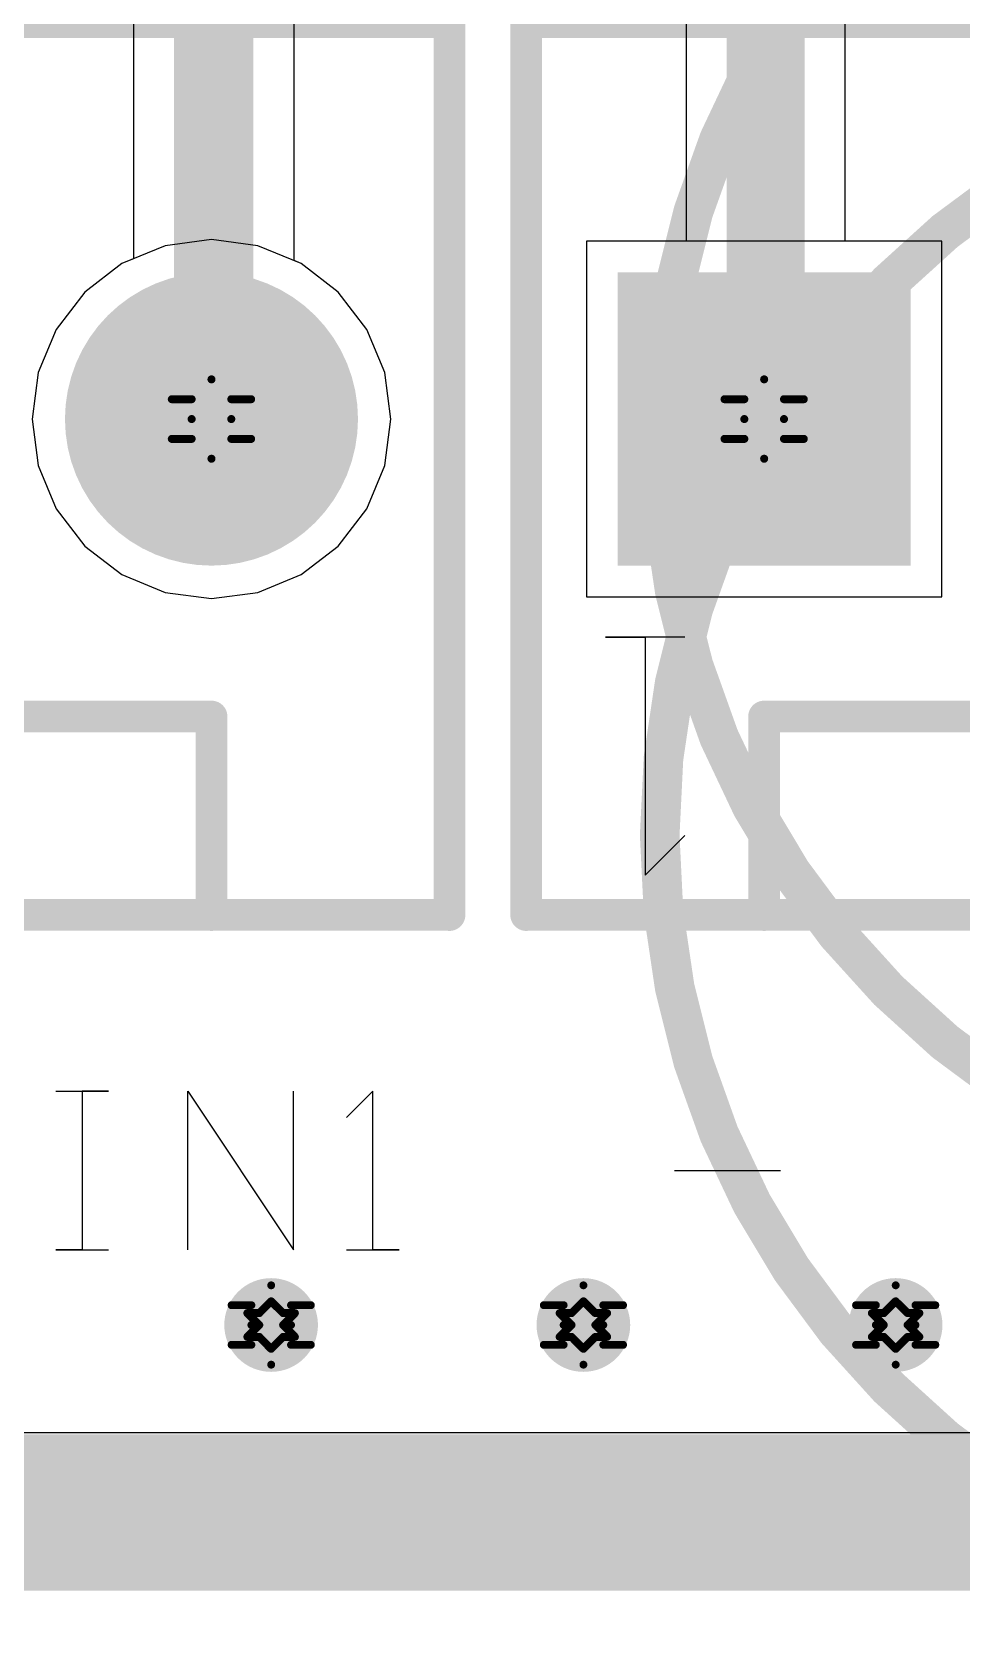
# Model space of a CAD drawing. Header units: millimetres. Extents: x 5 to 399, y 5 to 287.
# Drawn here: x 217.18 to 223.14, y 110.57 to 120.84 of the extents above; entities that cross this region are included whole.
import ezdxf

# ---------------------------------------------------------------- set-up
doc = ezdxf.new("R2010")
doc.units = ezdxf.units.MM
for name, color, linetype in [('BottomLayer', 5, 'Continuous'), ('BottomSolder', 6, 'Continuous'), ('DrillDrawing', 1, 'Continuous'), ('DrillGuide', 244, 'Continuous'), ('KeepOutLayer', 6, 'Continuous'), ('Mechanical2', 216, 'Continuous'), ('Mechanical7', 56, 'Continuous'), ('MidLayer1', 16, 'Continuous'), ('MidLayer2', 76, 'Continuous'), ('MultiLayer', 9, 'Continuous'), ('PadHoleLayer', 156, 'Continuous'), ('TopLayer', 1, 'Continuous'), ('TopOverlay', 2, 'Continuous'), ('TopSolder', 216, 'Continuous'), ('ViaHoleLayer', 16, 'Continuous')]:
    doc.layers.add(name, color=color, linetype=linetype)

# ---------------------------------------------------------------- blocks, each defined once
blk = doc.blocks.new('CON_THT_3P_MTA_100_170')
at = {"layer": 'BottomLayer', "const_width": 0.889}
for points in [[(-5.524, 0, 1), (-4.636, 0, 1)], [(-2.985, 0, 1), (-2.095, 0, 1)]]:
    blk.add_lwpolyline(points, format="xyb", close=True, dxfattribs=at)
at = {"layer": 'BottomLayer'}
blk.add_solid([(-0.889, -0.889), (0.889, -0.889), (-0.889, 0.889), (0.889, 0.889)], dxfattribs=at)
at = {"layer": 'BottomSolder', "const_width": 0.939}
for points in [[(-5.549, 0, 1), (-4.611, 0, 1)], [(-3.009, 0, 1), (-2.071, 0, 1)]]:
    blk.add_lwpolyline(points, format="xyb", close=True, dxfattribs=at)
at = {"layer": 'BottomSolder'}
blk.add_solid([(-0.939, -0.939), (0.939, -0.939), (-0.939, 0.939), (0.939, 0.939)], dxfattribs=at)
at = {"layer": 'MidLayer1', "const_width": 0.889}
for points in [[(-5.524, 0, 1), (-4.636, 0, 1)], [(-2.985, 0, 1), (-2.095, 0, 1)]]:
    blk.add_lwpolyline(points, format="xyb", close=True, dxfattribs=at)
at = {"layer": 'MidLayer1'}
blk.add_solid([(-0.889, -0.889), (0.889, -0.889), (-0.889, 0.889), (0.889, 0.889)], dxfattribs=at)
at = {"layer": 'MidLayer2', "const_width": 0.889}
for points in [[(-5.524, 0, 1), (-4.636, 0, 1)], [(-2.985, 0, 1), (-2.095, 0, 1)]]:
    blk.add_lwpolyline(points, format="xyb", close=True, dxfattribs=at)
at = {"layer": 'MidLayer2'}
blk.add_solid([(-0.889, -0.889), (0.889, -0.889), (-0.889, 0.889), (0.889, 0.889)], dxfattribs=at)
at = {"layer": 'MultiLayer', "const_width": 0.889}
for points in [[(-5.524, 0, 1), (-4.636, 0, 1)], [(-2.985, 0, 1), (-2.095, 0, 1)]]:
    blk.add_lwpolyline(points, format="xyb", close=True, dxfattribs=at)
at = {"layer": 'MultiLayer'}
blk.add_solid([(-0.889, -0.889), (0.889, -0.889), (-0.889, 0.889), (0.889, 0.889)], dxfattribs=at)
at = {"layer": 'PadHoleLayer', "const_width": 0.5}
for points in [[(-5.33, 0, 1), (-4.83, 0, 1)], [(-2.79, 0, 1), (-2.29, 0, 1)], [(-0.25, 0, 1), (0.25, 0, 1)]]:
    blk.add_lwpolyline(points, format="xyb", close=True, dxfattribs=at)
at = {"layer": 'TopLayer', "const_width": 0.889}
for points in [[(-5.524, 0, 1), (-4.636, 0, 1)], [(-2.985, 0, 1), (-2.095, 0, 1)]]:
    blk.add_lwpolyline(points, format="xyb", close=True, dxfattribs=at)
at = {"layer": 'TopLayer'}
blk.add_solid([(-0.889, -0.889), (0.889, -0.889), (-0.889, 0.889), (0.889, 0.889)], dxfattribs=at)
at = {"layer": 'TopOverlay'}
for p, q in [((0.762, 2.921), (0.508, 2.667)), ((0.762, 1.397), (0.762, 2.921)), ((0.508, 1.397), (1.016, 1.397)), ((1.016, 1.397), (0.762, 1.397))]:
    blk.add_line(p, q, dxfattribs=at)
at = {"layer": 'TopOverlay', "const_width": 0.203}
for points in [[(-6.604, 3.175), (-6.604, -2.54)], [(1.524, 3.175), (-6.604, 3.175)], [(-5.08, 3.175), (-5.08, 1.905)], [(0, 3.175), (0, 1.905)], [(1.524, 3.175), (1.524, -2.54)], [(0, 1.905), (-5.08, 1.905)], [(1.524, -2.54), (-6.604, -2.54)]]:
    blk.add_lwpolyline(points, dxfattribs=at)
at = {"layer": 'TopOverlay', "const_width": 0.102}
for points in [[(-6.655, 3.175, 1), (-6.553, 3.175, 1)], [(-6.655, 3.175, 1), (-6.553, 3.175, 1)], [(-5.131, 3.175, 1), (-5.029, 3.175, 1)], [(-0.051, 3.175, 1), (0.051, 3.175, 1)], [(1.473, 3.175, 1), (1.575, 3.175, 1)], [(1.473, 3.175, 1), (1.575, 3.175, 1)], [(-5.131, 1.905, 1), (-5.029, 1.905, 1)], [(-5.131, 1.905, 1), (-5.029, 1.905, 1)], [(-0.051, 1.905, 1), (0.051, 1.905, 1)], [(-0.051, 1.905, 1), (0.051, 1.905, 1)], [(-6.655, -2.54, 1), (-6.553, -2.54, 1)], [(-6.655, -2.54, 1), (-6.553, -2.54, 1)], [(1.473, -2.54, 1), (1.575, -2.54, 1)], [(1.473, -2.54, 1), (1.575, -2.54, 1)]]:
    blk.add_lwpolyline(points, format="xyb", close=True, dxfattribs=at)
at = {"layer": 'TopSolder', "const_width": 0.939}
for points in [[(-5.549, 0, 1), (-4.611, 0, 1)], [(-3.009, 0, 1), (-2.071, 0, 1)]]:
    blk.add_lwpolyline(points, format="xyb", close=True, dxfattribs=at)
at = {"layer": 'TopSolder'}
blk.add_solid([(-0.939, -0.939), (0.939, -0.939), (-0.939, 0.939), (0.939, 0.939)], dxfattribs=at)
blk = doc.blocks.new('CON_THT_3P_MTA_100_171')
at = {"layer": 'BottomLayer', "const_width": 0.889}
for points in [[(-5.524, 0, 1), (-4.636, 0, 1)], [(-2.985, 0, 1), (-2.095, 0, 1)]]:
    blk.add_lwpolyline(points, format="xyb", close=True, dxfattribs=at)
at = {"layer": 'BottomLayer'}
blk.add_solid([(-0.889, -0.889), (0.889, -0.889), (-0.889, 0.889), (0.889, 0.889)], dxfattribs=at)
at = {"layer": 'BottomSolder', "const_width": 0.939}
for points in [[(-5.549, 0, 1), (-4.611, 0, 1)], [(-3.009, 0, 1), (-2.071, 0, 1)]]:
    blk.add_lwpolyline(points, format="xyb", close=True, dxfattribs=at)
at = {"layer": 'BottomSolder'}
blk.add_solid([(-0.939, -0.939), (0.939, -0.939), (-0.939, 0.939), (0.939, 0.939)], dxfattribs=at)
at = {"layer": 'MidLayer1', "const_width": 0.889}
for points in [[(-5.524, 0, 1), (-4.636, 0, 1)], [(-2.985, 0, 1), (-2.095, 0, 1)]]:
    blk.add_lwpolyline(points, format="xyb", close=True, dxfattribs=at)
at = {"layer": 'MidLayer1'}
blk.add_solid([(-0.889, -0.889), (0.889, -0.889), (-0.889, 0.889), (0.889, 0.889)], dxfattribs=at)
at = {"layer": 'MidLayer2', "const_width": 0.889}
for points in [[(-5.524, 0, 1), (-4.636, 0, 1)], [(-2.985, 0, 1), (-2.095, 0, 1)]]:
    blk.add_lwpolyline(points, format="xyb", close=True, dxfattribs=at)
at = {"layer": 'MidLayer2'}
blk.add_solid([(-0.889, -0.889), (0.889, -0.889), (-0.889, 0.889), (0.889, 0.889)], dxfattribs=at)
at = {"layer": 'MultiLayer', "const_width": 0.889}
for points in [[(-5.524, 0, 1), (-4.636, 0, 1)], [(-2.985, 0, 1), (-2.095, 0, 1)]]:
    blk.add_lwpolyline(points, format="xyb", close=True, dxfattribs=at)
at = {"layer": 'MultiLayer'}
blk.add_solid([(-0.889, -0.889), (0.889, -0.889), (-0.889, 0.889), (0.889, 0.889)], dxfattribs=at)
at = {"layer": 'PadHoleLayer', "const_width": 0.5}
for points in [[(-5.33, 0, 1), (-4.83, 0, 1)], [(-2.79, 0, 1), (-2.29, 0, 1)], [(-0.25, 0, 1), (0.25, 0, 1)]]:
    blk.add_lwpolyline(points, format="xyb", close=True, dxfattribs=at)
at = {"layer": 'TopLayer', "const_width": 0.889}
for points in [[(-5.524, 0, 1), (-4.636, 0, 1)], [(-2.985, 0, 1), (-2.095, 0, 1)]]:
    blk.add_lwpolyline(points, format="xyb", close=True, dxfattribs=at)
at = {"layer": 'TopLayer'}
blk.add_solid([(-0.889, -0.889), (0.889, -0.889), (-0.889, 0.889), (0.889, 0.889)], dxfattribs=at)
at = {"layer": 'TopOverlay'}
for p, q in [((0.762, 2.921), (0.508, 2.667)), ((0.762, 1.397), (0.762, 2.921)), ((0.508, 1.397), (1.016, 1.397)), ((1.016, 1.397), (0.762, 1.397))]:
    blk.add_line(p, q, dxfattribs=at)
at = {"layer": 'TopOverlay', "const_width": 0.203}
for points in [[(-6.604, 3.175), (-6.604, -2.54)], [(1.524, 3.175), (-6.604, 3.175)], [(-5.08, 3.175), (-5.08, 1.905)], [(0, 3.175), (0, 1.905)], [(1.524, 3.175), (1.524, -2.54)], [(0, 1.905), (-5.08, 1.905)], [(1.524, -2.54), (-6.604, -2.54)]]:
    blk.add_lwpolyline(points, dxfattribs=at)
at = {"layer": 'TopOverlay', "const_width": 0.102}
for points in [[(-6.655, 3.175, 1), (-6.553, 3.175, 1)], [(-6.655, 3.175, 1), (-6.553, 3.175, 1)], [(-5.131, 3.175, 1), (-5.029, 3.175, 1)], [(-0.051, 3.175, 1), (0.051, 3.175, 1)], [(1.473, 3.175, 1), (1.575, 3.175, 1)], [(1.473, 3.175, 1), (1.575, 3.175, 1)], [(-5.131, 1.905, 1), (-5.029, 1.905, 1)], [(-5.131, 1.905, 1), (-5.029, 1.905, 1)], [(-0.051, 1.905, 1), (0.051, 1.905, 1)], [(-0.051, 1.905, 1), (0.051, 1.905, 1)], [(-6.655, -2.54, 1), (-6.553, -2.54, 1)], [(-6.655, -2.54, 1), (-6.553, -2.54, 1)], [(1.473, -2.54, 1), (1.575, -2.54, 1)], [(1.473, -2.54, 1), (1.575, -2.54, 1)]]:
    blk.add_lwpolyline(points, format="xyb", close=True, dxfattribs=at)
at = {"layer": 'TopSolder', "const_width": 0.939}
for points in [[(-5.549, 0, 1), (-4.611, 0, 1)], [(-3.009, 0, 1), (-2.071, 0, 1)]]:
    blk.add_lwpolyline(points, format="xyb", close=True, dxfattribs=at)
at = {"layer": 'TopSolder'}
blk.add_solid([(-0.939, -0.939), (0.939, -0.939), (-0.939, 0.939), (0.939, 0.939)], dxfattribs=at)

msp = doc.modelspace()

# ---------------------------------------------------------------- linework, layer by layer
at = {"layer": 'BottomLayer'}
for p, q in [((218.033, 119.471), (217.756, 119.357)), ((218.33, 119.511), (218.033, 119.471)), ((218.627, 119.471), (218.33, 119.511)), ((218.904, 119.357), (218.627, 119.471)), ((223.009, 119.501), (220.731, 119.501)), ((220.731, 119.501), (220.731, 117.223)), ((223.009, 117.223), (223.009, 119.501)), ((217.756, 119.357), (217.518, 119.174)), ((219.142, 119.174), (218.904, 119.357)), ((217.518, 119.174), (217.335, 118.936)), ((219.325, 118.936), (219.142, 119.174)), ((217.335, 118.936), (217.22, 118.659)), ((219.44, 118.659), (219.325, 118.936)), ((217.22, 118.659), (217.181, 118.362)), ((219.479, 118.362), (219.44, 118.659)), ((217.181, 118.362), (217.22, 118.064)), ((219.44, 118.064), (219.479, 118.362)), ((217.22, 118.064), (217.335, 117.787)), ((219.325, 117.787), (219.44, 118.064)), ((217.335, 117.787), (217.518, 117.549)), ((219.142, 117.549), (219.325, 117.787)), ((217.518, 117.549), (217.756, 117.367)), ((218.904, 117.367), (219.142, 117.549)), ((217.756, 117.367), (218.033, 117.252)), ((218.627, 117.252), (218.904, 117.367)), ((218.033, 117.252), (218.33, 117.213)), ((218.33, 117.213), (218.627, 117.252)), ((220.731, 117.223), (223.009, 117.223)), ((247.189, 111.872), (198.029, 111.872))]:
    msp.add_line(p, q, dxfattribs=at)
at = {"layer": 'BottomLayer', "const_width": 0.3}
for points in [[(218.562, 112.562, 1), (218.862, 112.562, 1)], [(220.562, 112.562, 1), (220.862, 112.562, 1)], [(222.562, 112.562, 1), (222.862, 112.562, 1)]]:
    msp.add_lwpolyline(points, format="xyb", close=True, dxfattribs=at)
at = {"layer": 'DrillDrawing', "const_width": 0.0508}
for points in [[(218.203, 118.489), (218.33, 118.616)], [(218.33, 118.616), (218.457, 118.489)], [(221.743, 118.489), (221.87, 118.616)], [(221.87, 118.616), (221.997, 118.489)], [(218.076, 118.489), (218.203, 118.362)], [(218.076, 118.489), (218.203, 118.489)], [(218.457, 118.489), (218.584, 118.489)], [(218.457, 118.362), (218.584, 118.489)], [(221.616, 118.489), (221.743, 118.362)], [(221.616, 118.489), (221.743, 118.489)], [(221.997, 118.489), (222.124, 118.489)], [(221.997, 118.362), (222.124, 118.489)], [(218.076, 118.235), (218.203, 118.362)], [(218.457, 118.362), (218.584, 118.235)], [(221.616, 118.235), (221.743, 118.362)], [(221.997, 118.362), (222.124, 118.235)], [(218.076, 118.235), (218.203, 118.235)], [(218.203, 118.235), (218.33, 118.108)], [(218.33, 118.108), (218.457, 118.235)], [(218.457, 118.235), (218.584, 118.235)], [(221.616, 118.235), (221.743, 118.235)], [(221.743, 118.235), (221.87, 118.108)], [(221.87, 118.108), (221.997, 118.235)], [(221.997, 118.235), (222.124, 118.235)], [(218.585, 112.689), (218.712, 112.816)], [(218.712, 112.816), (218.839, 112.689)], [(220.585, 112.689), (220.712, 112.816)], [(220.712, 112.816), (220.839, 112.689)], [(222.585, 112.689), (222.712, 112.816)], [(222.712, 112.816), (222.839, 112.689)], [(218.458, 112.689), (218.585, 112.562)], [(218.458, 112.689), (218.585, 112.689)], [(218.56, 112.638), (218.636, 112.562)], [(218.56, 112.638), (218.636, 112.638)], [(218.636, 112.638), (218.712, 112.714)], [(218.712, 112.714), (218.789, 112.638)], [(218.789, 112.638), (218.865, 112.638)], [(218.789, 112.562), (218.865, 112.638)], [(218.839, 112.689), (218.966, 112.689)], [(218.839, 112.562), (218.966, 112.689)], [(220.458, 112.689), (220.585, 112.562)], [(220.458, 112.689), (220.585, 112.689)], [(220.56, 112.638), (220.636, 112.562)], [(220.56, 112.638), (220.636, 112.638)], [(220.636, 112.638), (220.712, 112.714)], [(220.712, 112.714), (220.789, 112.638)], [(220.789, 112.638), (220.865, 112.638)], [(220.789, 112.562), (220.865, 112.638)], [(220.839, 112.689), (220.966, 112.689)], [(220.839, 112.562), (220.966, 112.689)], [(222.458, 112.689), (222.585, 112.562)], [(222.458, 112.689), (222.585, 112.689)], [(222.56, 112.638), (222.636, 112.562)], [(222.56, 112.638), (222.636, 112.638)], [(222.636, 112.638), (222.712, 112.714)], [(222.712, 112.714), (222.789, 112.638)], [(222.789, 112.638), (222.865, 112.638)], [(222.789, 112.562), (222.865, 112.638)], [(222.839, 112.689), (222.966, 112.689)], [(222.839, 112.562), (222.966, 112.689)], [(218.458, 112.435), (218.585, 112.562)], [(218.56, 112.486), (218.636, 112.562)], [(218.789, 112.562), (218.865, 112.486)], [(218.839, 112.562), (218.966, 112.435)], [(220.458, 112.435), (220.585, 112.562)], [(220.56, 112.486), (220.636, 112.562)], [(220.789, 112.562), (220.865, 112.486)], [(220.839, 112.562), (220.966, 112.435)], [(222.458, 112.435), (222.585, 112.562)], [(222.56, 112.486), (222.636, 112.562)], [(222.789, 112.562), (222.865, 112.486)], [(222.839, 112.562), (222.966, 112.435)], [(218.458, 112.435), (218.585, 112.435)], [(218.56, 112.486), (218.636, 112.486)], [(218.585, 112.435), (218.712, 112.308)], [(218.636, 112.486), (218.712, 112.409)], [(218.712, 112.409), (218.789, 112.486)], [(218.712, 112.308), (218.839, 112.435)], [(218.789, 112.486), (218.865, 112.486)], [(218.839, 112.435), (218.966, 112.435)], [(220.458, 112.435), (220.585, 112.435)], [(220.56, 112.486), (220.636, 112.486)], [(220.585, 112.435), (220.712, 112.308)], [(220.636, 112.486), (220.712, 112.409)], [(220.712, 112.409), (220.789, 112.486)], [(220.712, 112.308), (220.839, 112.435)], [(220.789, 112.486), (220.865, 112.486)], [(220.839, 112.435), (220.966, 112.435)], [(222.458, 112.435), (222.585, 112.435)], [(222.56, 112.486), (222.636, 112.486)], [(222.585, 112.435), (222.712, 112.308)], [(222.636, 112.486), (222.712, 112.409)], [(222.712, 112.409), (222.789, 112.486)], [(222.712, 112.308), (222.839, 112.435)], [(222.789, 112.486), (222.865, 112.486)], [(222.839, 112.435), (222.966, 112.435)]]:
    msp.add_lwpolyline(points, dxfattribs=at)
at = {"layer": 'DrillDrawing', "const_width": 0.0254}
for points in [[(218.317, 118.616, 1), (218.343, 118.616, 1)], [(218.317, 118.616, 1), (218.343, 118.616, 1)], [(221.857, 118.616, 1), (221.883, 118.616, 1)], [(221.857, 118.616, 1), (221.883, 118.616, 1)], [(218.063, 118.489, 1), (218.089, 118.489, 1)], [(218.063, 118.489, 1), (218.089, 118.489, 1)], [(218.19, 118.489, 1), (218.216, 118.489, 1)], [(218.19, 118.489, 1), (218.216, 118.489, 1)], [(218.444, 118.489, 1), (218.47, 118.489, 1)], [(218.444, 118.489, 1), (218.47, 118.489, 1)], [(218.571, 118.489, 1), (218.597, 118.489, 1)], [(218.571, 118.489, 1), (218.597, 118.489, 1)], [(221.603, 118.489, 1), (221.629, 118.489, 1)], [(221.603, 118.489, 1), (221.629, 118.489, 1)], [(221.73, 118.489, 1), (221.756, 118.489, 1)], [(221.73, 118.489, 1), (221.756, 118.489, 1)], [(221.984, 118.489, 1), (222.01, 118.489, 1)], [(221.984, 118.489, 1), (222.01, 118.489, 1)], [(222.111, 118.489, 1), (222.137, 118.489, 1)], [(222.111, 118.489, 1), (222.137, 118.489, 1)], [(218.19, 118.362, 1), (218.216, 118.362, 1)], [(218.19, 118.362, 1), (218.216, 118.362, 1)], [(218.444, 118.362, 1), (218.47, 118.362, 1)], [(218.444, 118.362, 1), (218.47, 118.362, 1)], [(221.73, 118.362, 1), (221.756, 118.362, 1)], [(221.73, 118.362, 1), (221.756, 118.362, 1)], [(221.984, 118.362, 1), (222.01, 118.362, 1)], [(221.984, 118.362, 1), (222.01, 118.362, 1)], [(218.063, 118.235, 1), (218.089, 118.235, 1)], [(218.063, 118.235, 1), (218.089, 118.235, 1)], [(218.19, 118.235, 1), (218.216, 118.235, 1)], [(218.19, 118.235, 1), (218.216, 118.235, 1)], [(218.444, 118.235, 1), (218.47, 118.235, 1)], [(218.444, 118.235, 1), (218.47, 118.235, 1)], [(218.571, 118.235, 1), (218.597, 118.235, 1)], [(218.571, 118.235, 1), (218.597, 118.235, 1)], [(221.603, 118.235, 1), (221.629, 118.235, 1)], [(221.603, 118.235, 1), (221.629, 118.235, 1)], [(221.73, 118.235, 1), (221.756, 118.235, 1)], [(221.73, 118.235, 1), (221.756, 118.235, 1)], [(221.984, 118.235, 1), (222.01, 118.235, 1)], [(221.984, 118.235, 1), (222.01, 118.235, 1)], [(222.111, 118.235, 1), (222.137, 118.235, 1)], [(222.111, 118.235, 1), (222.137, 118.235, 1)], [(218.317, 118.108, 1), (218.343, 118.108, 1)], [(218.317, 118.108, 1), (218.343, 118.108, 1)], [(221.857, 118.108, 1), (221.883, 118.108, 1)], [(221.857, 118.108, 1), (221.883, 118.108, 1)], [(218.7, 112.816, 1), (218.725, 112.816, 1)], [(218.7, 112.816, 1), (218.725, 112.816, 1)], [(220.7, 112.816, 1), (220.725, 112.816, 1)], [(220.7, 112.816, 1), (220.725, 112.816, 1)], [(222.7, 112.816, 1), (222.725, 112.816, 1)], [(222.7, 112.816, 1), (222.725, 112.816, 1)], [(218.446, 112.689, 1), (218.471, 112.689, 1)], [(218.446, 112.689, 1), (218.471, 112.689, 1)], [(218.547, 112.638, 1), (218.573, 112.638, 1)], [(218.547, 112.638, 1), (218.573, 112.638, 1)], [(218.573, 112.689, 1), (218.598, 112.689, 1)], [(218.573, 112.689, 1), (218.598, 112.689, 1)], [(218.623, 112.638, 1), (218.649, 112.638, 1)], [(218.623, 112.638, 1), (218.649, 112.638, 1)], [(218.7, 112.714, 1), (218.725, 112.714, 1)], [(218.7, 112.714, 1), (218.725, 112.714, 1)], [(218.776, 112.638, 1), (218.801, 112.638, 1)], [(218.776, 112.638, 1), (218.801, 112.638, 1)], [(218.827, 112.689, 1), (218.852, 112.689, 1)], [(218.827, 112.689, 1), (218.852, 112.689, 1)], [(218.852, 112.638, 1), (218.877, 112.638, 1)], [(218.852, 112.638, 1), (218.877, 112.638, 1)], [(218.954, 112.689, 1), (218.979, 112.689, 1)], [(218.954, 112.689, 1), (218.979, 112.689, 1)], [(220.446, 112.689, 1), (220.471, 112.689, 1)], [(220.446, 112.689, 1), (220.471, 112.689, 1)], [(220.547, 112.638, 1), (220.573, 112.638, 1)], [(220.547, 112.638, 1), (220.573, 112.638, 1)], [(220.573, 112.689, 1), (220.598, 112.689, 1)], [(220.573, 112.689, 1), (220.598, 112.689, 1)], [(220.623, 112.638, 1), (220.649, 112.638, 1)], [(220.623, 112.638, 1), (220.649, 112.638, 1)], [(220.7, 112.714, 1), (220.725, 112.714, 1)], [(220.7, 112.714, 1), (220.725, 112.714, 1)], [(220.776, 112.638, 1), (220.801, 112.638, 1)], [(220.776, 112.638, 1), (220.801, 112.638, 1)], [(220.827, 112.689, 1), (220.852, 112.689, 1)], [(220.827, 112.689, 1), (220.852, 112.689, 1)], [(220.852, 112.638, 1), (220.877, 112.638, 1)], [(220.852, 112.638, 1), (220.877, 112.638, 1)], [(220.954, 112.689, 1), (220.979, 112.689, 1)], [(220.954, 112.689, 1), (220.979, 112.689, 1)], [(222.446, 112.689, 1), (222.471, 112.689, 1)], [(222.446, 112.689, 1), (222.471, 112.689, 1)], [(222.547, 112.638, 1), (222.573, 112.638, 1)], [(222.547, 112.638, 1), (222.573, 112.638, 1)], [(222.573, 112.689, 1), (222.598, 112.689, 1)], [(222.573, 112.689, 1), (222.598, 112.689, 1)], [(222.623, 112.638, 1), (222.649, 112.638, 1)], [(222.623, 112.638, 1), (222.649, 112.638, 1)], [(222.7, 112.714, 1), (222.725, 112.714, 1)], [(222.7, 112.714, 1), (222.725, 112.714, 1)], [(222.776, 112.638, 1), (222.801, 112.638, 1)], [(222.776, 112.638, 1), (222.801, 112.638, 1)], [(222.827, 112.689, 1), (222.852, 112.689, 1)], [(222.827, 112.689, 1), (222.852, 112.689, 1)], [(222.852, 112.638, 1), (222.877, 112.638, 1)], [(222.852, 112.638, 1), (222.877, 112.638, 1)], [(222.954, 112.689, 1), (222.979, 112.689, 1)], [(222.954, 112.689, 1), (222.979, 112.689, 1)], [(218.573, 112.562, 1), (218.598, 112.562, 1)], [(218.573, 112.562, 1), (218.598, 112.562, 1)], [(218.623, 112.562, 1), (218.649, 112.562, 1)], [(218.623, 112.562, 1), (218.649, 112.562, 1)], [(218.776, 112.562, 1), (218.801, 112.562, 1)], [(218.776, 112.562, 1), (218.801, 112.562, 1)], [(218.827, 112.562, 1), (218.852, 112.562, 1)], [(218.827, 112.562, 1), (218.852, 112.562, 1)], [(220.573, 112.562, 1), (220.598, 112.562, 1)], [(220.573, 112.562, 1), (220.598, 112.562, 1)], [(220.623, 112.562, 1), (220.649, 112.562, 1)], [(220.623, 112.562, 1), (220.649, 112.562, 1)], [(220.776, 112.562, 1), (220.801, 112.562, 1)], [(220.776, 112.562, 1), (220.801, 112.562, 1)], [(220.827, 112.562, 1), (220.852, 112.562, 1)], [(220.827, 112.562, 1), (220.852, 112.562, 1)], [(222.573, 112.562, 1), (222.598, 112.562, 1)], [(222.573, 112.562, 1), (222.598, 112.562, 1)], [(222.623, 112.562, 1), (222.649, 112.562, 1)], [(222.623, 112.562, 1), (222.649, 112.562, 1)], [(222.776, 112.562, 1), (222.801, 112.562, 1)], [(222.776, 112.562, 1), (222.801, 112.562, 1)], [(222.827, 112.562, 1), (222.852, 112.562, 1)], [(222.827, 112.562, 1), (222.852, 112.562, 1)], [(218.446, 112.435, 1), (218.471, 112.435, 1)], [(218.446, 112.435, 1), (218.471, 112.435, 1)], [(218.547, 112.486, 1), (218.573, 112.486, 1)], [(218.547, 112.486, 1), (218.573, 112.486, 1)], [(218.573, 112.435, 1), (218.598, 112.435, 1)], [(218.573, 112.435, 1), (218.598, 112.435, 1)], [(218.623, 112.486, 1), (218.649, 112.486, 1)], [(218.623, 112.486, 1), (218.649, 112.486, 1)], [(218.776, 112.486, 1), (218.801, 112.486, 1)], [(218.776, 112.486, 1), (218.801, 112.486, 1)], [(218.827, 112.435, 1), (218.852, 112.435, 1)], [(218.827, 112.435, 1), (218.852, 112.435, 1)], [(218.852, 112.486, 1), (218.877, 112.486, 1)], [(218.852, 112.486, 1), (218.877, 112.486, 1)], [(218.954, 112.435, 1), (218.979, 112.435, 1)], [(218.954, 112.435, 1), (218.979, 112.435, 1)], [(220.446, 112.435, 1), (220.471, 112.435, 1)], [(220.446, 112.435, 1), (220.471, 112.435, 1)], [(220.547, 112.486, 1), (220.573, 112.486, 1)], [(220.547, 112.486, 1), (220.573, 112.486, 1)], [(220.573, 112.435, 1), (220.598, 112.435, 1)], [(220.573, 112.435, 1), (220.598, 112.435, 1)], [(220.623, 112.486, 1), (220.649, 112.486, 1)], [(220.623, 112.486, 1), (220.649, 112.486, 1)], [(220.776, 112.486, 1), (220.801, 112.486, 1)], [(220.776, 112.486, 1), (220.801, 112.486, 1)], [(220.827, 112.435, 1), (220.852, 112.435, 1)], [(220.827, 112.435, 1), (220.852, 112.435, 1)], [(220.852, 112.486, 1), (220.877, 112.486, 1)], [(220.852, 112.486, 1), (220.877, 112.486, 1)], [(220.954, 112.435, 1), (220.979, 112.435, 1)], [(220.954, 112.435, 1), (220.979, 112.435, 1)], [(222.446, 112.435, 1), (222.471, 112.435, 1)], [(222.446, 112.435, 1), (222.471, 112.435, 1)], [(222.547, 112.486, 1), (222.573, 112.486, 1)], [(222.547, 112.486, 1), (222.573, 112.486, 1)], [(222.573, 112.435, 1), (222.598, 112.435, 1)], [(222.573, 112.435, 1), (222.598, 112.435, 1)], [(222.623, 112.486, 1), (222.649, 112.486, 1)], [(222.623, 112.486, 1), (222.649, 112.486, 1)], [(222.776, 112.486, 1), (222.801, 112.486, 1)], [(222.776, 112.486, 1), (222.801, 112.486, 1)], [(222.827, 112.435, 1), (222.852, 112.435, 1)], [(222.827, 112.435, 1), (222.852, 112.435, 1)], [(222.852, 112.486, 1), (222.877, 112.486, 1)], [(222.852, 112.486, 1), (222.877, 112.486, 1)], [(222.954, 112.435, 1), (222.979, 112.435, 1)], [(222.954, 112.435, 1), (222.979, 112.435, 1)], [(218.7, 112.409, 1), (218.725, 112.409, 1)], [(218.7, 112.409, 1), (218.725, 112.409, 1)], [(218.7, 112.308, 1), (218.725, 112.308, 1)], [(218.7, 112.308, 1), (218.725, 112.308, 1)], [(220.7, 112.409, 1), (220.725, 112.409, 1)], [(220.7, 112.409, 1), (220.725, 112.409, 1)], [(220.7, 112.308, 1), (220.725, 112.308, 1)], [(220.7, 112.308, 1), (220.725, 112.308, 1)], [(222.7, 112.409, 1), (222.725, 112.409, 1)], [(222.7, 112.409, 1), (222.725, 112.409, 1)], [(222.7, 112.308, 1), (222.725, 112.308, 1)], [(222.7, 112.308, 1), (222.725, 112.308, 1)]]:
    msp.add_lwpolyline(points, format="xyb", close=True, dxfattribs=at)
at = {"layer": 'DrillGuide', "const_width": 0.125}
for points in [[(218.65, 112.562, 1), (218.775, 112.562, 1)], [(220.65, 112.562, 1), (220.775, 112.562, 1)], [(222.65, 112.562, 1), (222.775, 112.562, 1)]]:
    msp.add_lwpolyline(points, format="xyb", close=True, dxfattribs=at)
at = {"layer": 'KeepOutLayer', "const_width": 1}
msp.add_lwpolyline([(155.712, 111.362), (249.712, 111.362)], dxfattribs=at)
at = {"layer": 'Mechanical2', "const_width": 0.254}
msp.add_lwpolyline([(155.712, 111.362), (249.712, 111.362)], dxfattribs=at)
at = {"layer": 'Mechanical7'}
for points, const_width in [([(231.201, 118.238, 1), (221.201, 118.238, 1)], 0.254), ([(231.201, 115.698, 1), (221.201, 115.698, 1)], 0.254), ([(221.138, 118.238, 1), (221.265, 118.238, 1)], 0.127), ([(221.138, 115.698, 1), (221.265, 115.698, 1)], 0.127)]:
    msp.add_lwpolyline(points, format="xyb", close=True, dxfattribs=dict(at, const_width=const_width))
at = {"layer": 'MidLayer1'}
for p, q in [((218.033, 119.471), (217.756, 119.357)), ((218.33, 119.511), (218.033, 119.471)), ((218.627, 119.471), (218.33, 119.511)), ((218.904, 119.357), (218.627, 119.471)), ((223.009, 119.501), (220.731, 119.501)), ((220.731, 119.501), (220.731, 117.223)), ((223.009, 117.223), (223.009, 119.501)), ((217.756, 119.357), (217.518, 119.174)), ((219.142, 119.174), (218.904, 119.357)), ((217.518, 119.174), (217.335, 118.936)), ((219.325, 118.936), (219.142, 119.174)), ((217.335, 118.936), (217.22, 118.659)), ((219.44, 118.659), (219.325, 118.936)), ((217.22, 118.659), (217.181, 118.362)), ((219.479, 118.362), (219.44, 118.659)), ((217.181, 118.362), (217.22, 118.064)), ((219.44, 118.064), (219.479, 118.362)), ((217.22, 118.064), (217.335, 117.787)), ((219.325, 117.787), (219.44, 118.064)), ((217.335, 117.787), (217.518, 117.549)), ((219.142, 117.549), (219.325, 117.787)), ((217.518, 117.549), (217.756, 117.367)), ((218.904, 117.367), (219.142, 117.549)), ((217.756, 117.367), (218.033, 117.252)), ((218.627, 117.252), (218.904, 117.367)), ((218.033, 117.252), (218.33, 117.213)), ((218.33, 117.213), (218.627, 117.252)), ((220.731, 117.223), (223.009, 117.223)), ((249.203, 111.872), (198.029, 111.872))]:
    msp.add_line(p, q, dxfattribs=at)
at = {"layer": 'MidLayer1', "const_width": 0.3}
for points in [[(218.562, 112.562, 1), (218.862, 112.562, 1)], [(220.562, 112.562, 1), (220.862, 112.562, 1)], [(222.562, 112.562, 1), (222.862, 112.562, 1)]]:
    msp.add_lwpolyline(points, format="xyb", close=True, dxfattribs=at)
at = {"layer": 'MidLayer2'}
for p, q in [((218.033, 119.471), (217.756, 119.357)), ((218.33, 119.511), (218.033, 119.471)), ((218.627, 119.471), (218.33, 119.511)), ((218.904, 119.357), (218.627, 119.471)), ((223.009, 119.501), (220.731, 119.501)), ((220.731, 119.501), (220.731, 117.223)), ((223.009, 117.223), (223.009, 119.501)), ((217.756, 119.357), (217.518, 119.174)), ((219.142, 119.174), (218.904, 119.357)), ((217.518, 119.174), (217.335, 118.936)), ((219.325, 118.936), (219.142, 119.174)), ((217.335, 118.936), (217.22, 118.659)), ((219.44, 118.659), (219.325, 118.936)), ((217.22, 118.659), (217.181, 118.362)), ((219.479, 118.362), (219.44, 118.659)), ((217.181, 118.362), (217.22, 118.064)), ((219.44, 118.064), (219.479, 118.362)), ((217.22, 118.064), (217.335, 117.787)), ((219.325, 117.787), (219.44, 118.064)), ((217.335, 117.787), (217.518, 117.549)), ((219.142, 117.549), (219.325, 117.787)), ((217.518, 117.549), (217.756, 117.367)), ((218.904, 117.367), (219.142, 117.549)), ((217.756, 117.367), (218.033, 117.252)), ((218.627, 117.252), (218.904, 117.367)), ((218.033, 117.252), (218.33, 117.213)), ((218.33, 117.213), (218.627, 117.252)), ((220.731, 117.223), (223.009, 117.223)), ((249.203, 111.872), (198.029, 111.872))]:
    msp.add_line(p, q, dxfattribs=at)
at = {"layer": 'MidLayer2', "const_width": 0.3}
for points in [[(218.562, 112.562, 1), (218.862, 112.562, 1)], [(220.562, 112.562, 1), (220.862, 112.562, 1)], [(222.562, 112.562, 1), (222.862, 112.562, 1)]]:
    msp.add_lwpolyline(points, format="xyb", close=True, dxfattribs=at)
at = {"layer": 'MultiLayer', "const_width": 0.3}
for points in [[(218.562, 112.562, 1), (218.862, 112.562, 1)], [(220.562, 112.562, 1), (220.862, 112.562, 1)], [(222.562, 112.562, 1), (222.862, 112.562, 1)]]:
    msp.add_lwpolyline(points, format="xyb", close=True, dxfattribs=at)
at = {"layer": 'TopLayer'}
for p, q in [((221.37, 122.208), (221.37, 119.501)), ((217.83, 122.081), (217.83, 119.387)), ((218.859, 119.376), (218.859, 121.47)), ((222.389, 119.501), (222.389, 121.47)), ((221.37, 119.501), (220.731, 119.501)), ((220.731, 119.501), (220.731, 117.223)), ((223.009, 119.501), (222.389, 119.501)), ((223.009, 117.223), (223.009, 119.501)), ((217.756, 119.357), (217.518, 119.174)), ((217.83, 119.387), (217.756, 119.357)), ((218.904, 119.357), (218.859, 119.376)), ((219.142, 119.174), (218.904, 119.357)), ((217.518, 119.174), (217.335, 118.936)), ((219.325, 118.936), (219.142, 119.174)), ((217.335, 118.936), (217.22, 118.659)), ((219.44, 118.659), (219.325, 118.936)), ((217.22, 118.659), (217.181, 118.362)), ((219.479, 118.362), (219.44, 118.659)), ((217.181, 118.362), (217.22, 118.064)), ((219.44, 118.064), (219.479, 118.362)), ((217.22, 118.064), (217.335, 117.787)), ((219.325, 117.787), (219.44, 118.064)), ((217.335, 117.787), (217.518, 117.549)), ((219.142, 117.549), (219.325, 117.787)), ((217.518, 117.549), (217.756, 117.367)), ((218.904, 117.367), (219.142, 117.549)), ((217.756, 117.367), (218.033, 117.252)), ((218.627, 117.252), (218.904, 117.367)), ((218.033, 117.252), (218.33, 117.213)), ((218.33, 117.213), (218.627, 117.252)), ((220.731, 117.223), (223.009, 117.223)), ((247.189, 111.872), (198.029, 111.872))]:
    msp.add_line(p, q, dxfattribs=at)
at = {"layer": 'TopLayer', "const_width": 0.5}
for points in [[(218.339, 118.362), (218.339, 122.081)], [(218.349, 118.362), (218.349, 122.081)], [(221.879, 118.362), (221.879, 122.081)]]:
    msp.add_lwpolyline(points, dxfattribs=at)
at = {"layer": 'TopLayer'}
for points, const_width in [([(218.214, 118.362, 1), (218.464, 118.362, 1)], 0.25), ([(218.224, 118.362, 1), (218.474, 118.362, 1)], 0.25), ([(221.754, 118.362, 1), (222.004, 118.362, 1)], 0.25), ([(218.562, 112.562, 1), (218.862, 112.562, 1)], 0.3), ([(220.562, 112.562, 1), (220.862, 112.562, 1)], 0.3), ([(222.562, 112.562, 1), (222.862, 112.562, 1)], 0.3)]:
    msp.add_lwpolyline(points, format="xyb", close=True, dxfattribs=dict(at, const_width=const_width))
at = {"layer": 'TopOverlay'}
for p, q in [((217.332, 114.06), (217.671, 114.06)), ((217.671, 114.06), (217.502, 114.06)), ((217.502, 114.06), (217.502, 113.044)), ((218.179, 113.044), (218.179, 114.06)), ((218.179, 114.06), (218.856, 113.044)), ((218.856, 113.044), (218.856, 114.06)), ((219.364, 114.06), (219.194, 113.891)), ((219.364, 113.044), (219.364, 114.06)), ((221.296, 113.552), (221.974, 113.552)), ((217.502, 113.044), (217.332, 113.044)), ((217.332, 113.044), (217.671, 113.044)), ((219.194, 113.044), (219.533, 113.044)), ((219.533, 113.044), (219.364, 113.044))]:
    msp.add_line(p, q, dxfattribs=at)
at = {"layer": 'ViaHoleLayer', "const_width": 0.125}
for points in [[(218.65, 112.562, 1), (218.775, 112.562, 1)], [(220.65, 112.562, 1), (220.775, 112.562, 1)], [(222.65, 112.562, 1), (222.775, 112.562, 1)]]:
    msp.add_lwpolyline(points, format="xyb", close=True, dxfattribs=at)

# ---------------------------------------------------------------- block references
at = {"rotation": 180}
for name, p in [('CON_THT_3P_MTA_100_171', (213.25, 118.362)), ('CON_THT_3P_MTA_100_170', (221.87, 118.362))]:
    msp.add_blockref(name, p, dxfattribs=at)

doc.saveas('drawing.dxf')
